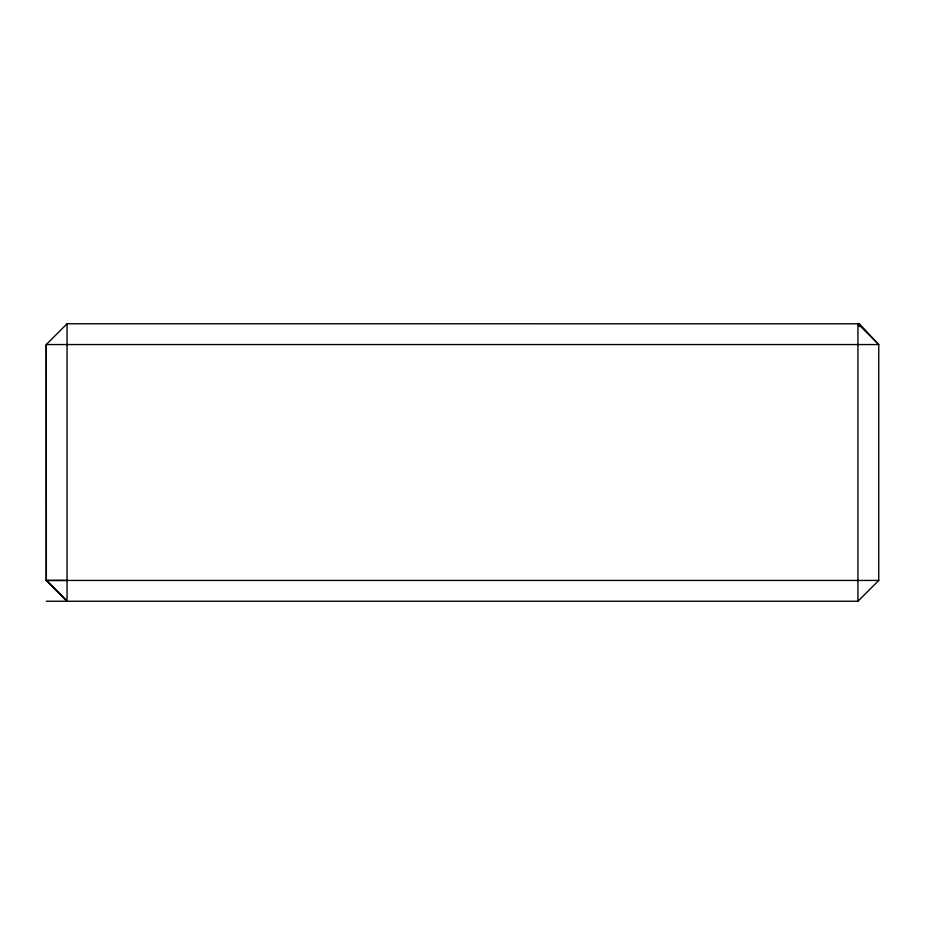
<?xml version="1.0" encoding="UTF-8"?>
<svg xmlns="http://www.w3.org/2000/svg" width="925" height="925" viewBox="0 0 925 925"><rect width="100%" height="100%" fill="white"/><g stroke="black" fill="none" stroke-linecap="round" stroke-linejoin="round"><path stroke-width="1.39" d="M859.209 326.571L859.406 323.808L857.938 323.75L857.938 601.25L46.25 601.25M67.062 323.75L46.25 344.562L46.25 580.438L67.062 601.25L67.062 323.75L859.406 323.808L878.75 344.562L878.75 580.438L857.938 601.25M857.938 323.75L878.75 344.562L46.25 344.562L46.343 580.414L67.062 601.25L46.25 580.438L67.062 580.438M46.25 580.438L878.75 580.438"/></g></svg>
